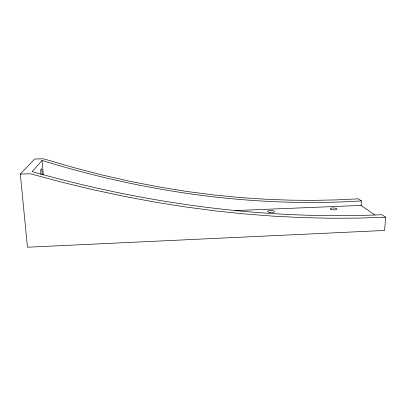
<?xml version="1.0" encoding="UTF-8"?>
<svg xmlns="http://www.w3.org/2000/svg" width="406" height="406" viewBox="0 0 406 406"><rect width="100%" height="100%" fill="white"/><g stroke="black" fill="none" stroke-linecap="round" stroke-linejoin="round"><path stroke-width="0.61" d="M374.865 214.997L361.081 205.431L361.406 200.909L358.32 198.833L335.909 199.909L313.305 200.361L290.493 200.178L267.473 199.356L240.626 197.59L213.475 194.926L186.009 191.348L158.218 186.826L130.087 181.34L101.601 174.859L72.755 167.353L43.528 158.787L34.743 159.035L20.3 174.067L27.461 247.213L384.573 230.461L385.7 217.251L381.909 214.703C263.966 219.981 145.637 203.67 32.181 171.662L42.057 160.456C145.069 192.271 253.618 207.694 361.406 200.909M235.089 210.572L361.081 205.431M385.7 217.251L357.884 218.123L329.753 218.235L301.293 217.565L272.817 216.119L243.981 213.876L214.769 210.81L185.156 206.903L155.128 202.127L124.652 196.453L93.71 189.856L62.28 182.304L30.333 173.758L20.3 174.067M40.91 174.519L40.798 173.276A3.679 0.69 87.3 0 1 41.123 168.886A3.679 0.69 87.3 0 1 42.077 171.682L42.341 174.747M42.057 160.456L43.31 174.905M331.453 209.506A3.451 0.939 3.5 0 0 337.021 209.237A3.451 0.939 3.5 0 0 332.377 207.953A3.451 0.939 3.5 0 0 331.453 209.506M269.254 212.282A3.431 0.985 1.8 0 0 274.451 211.602A3.431 0.985 1.8 0 0 269.361 210.582A3.431 0.985 1.8 0 0 269.254 212.282"/></g></svg>
